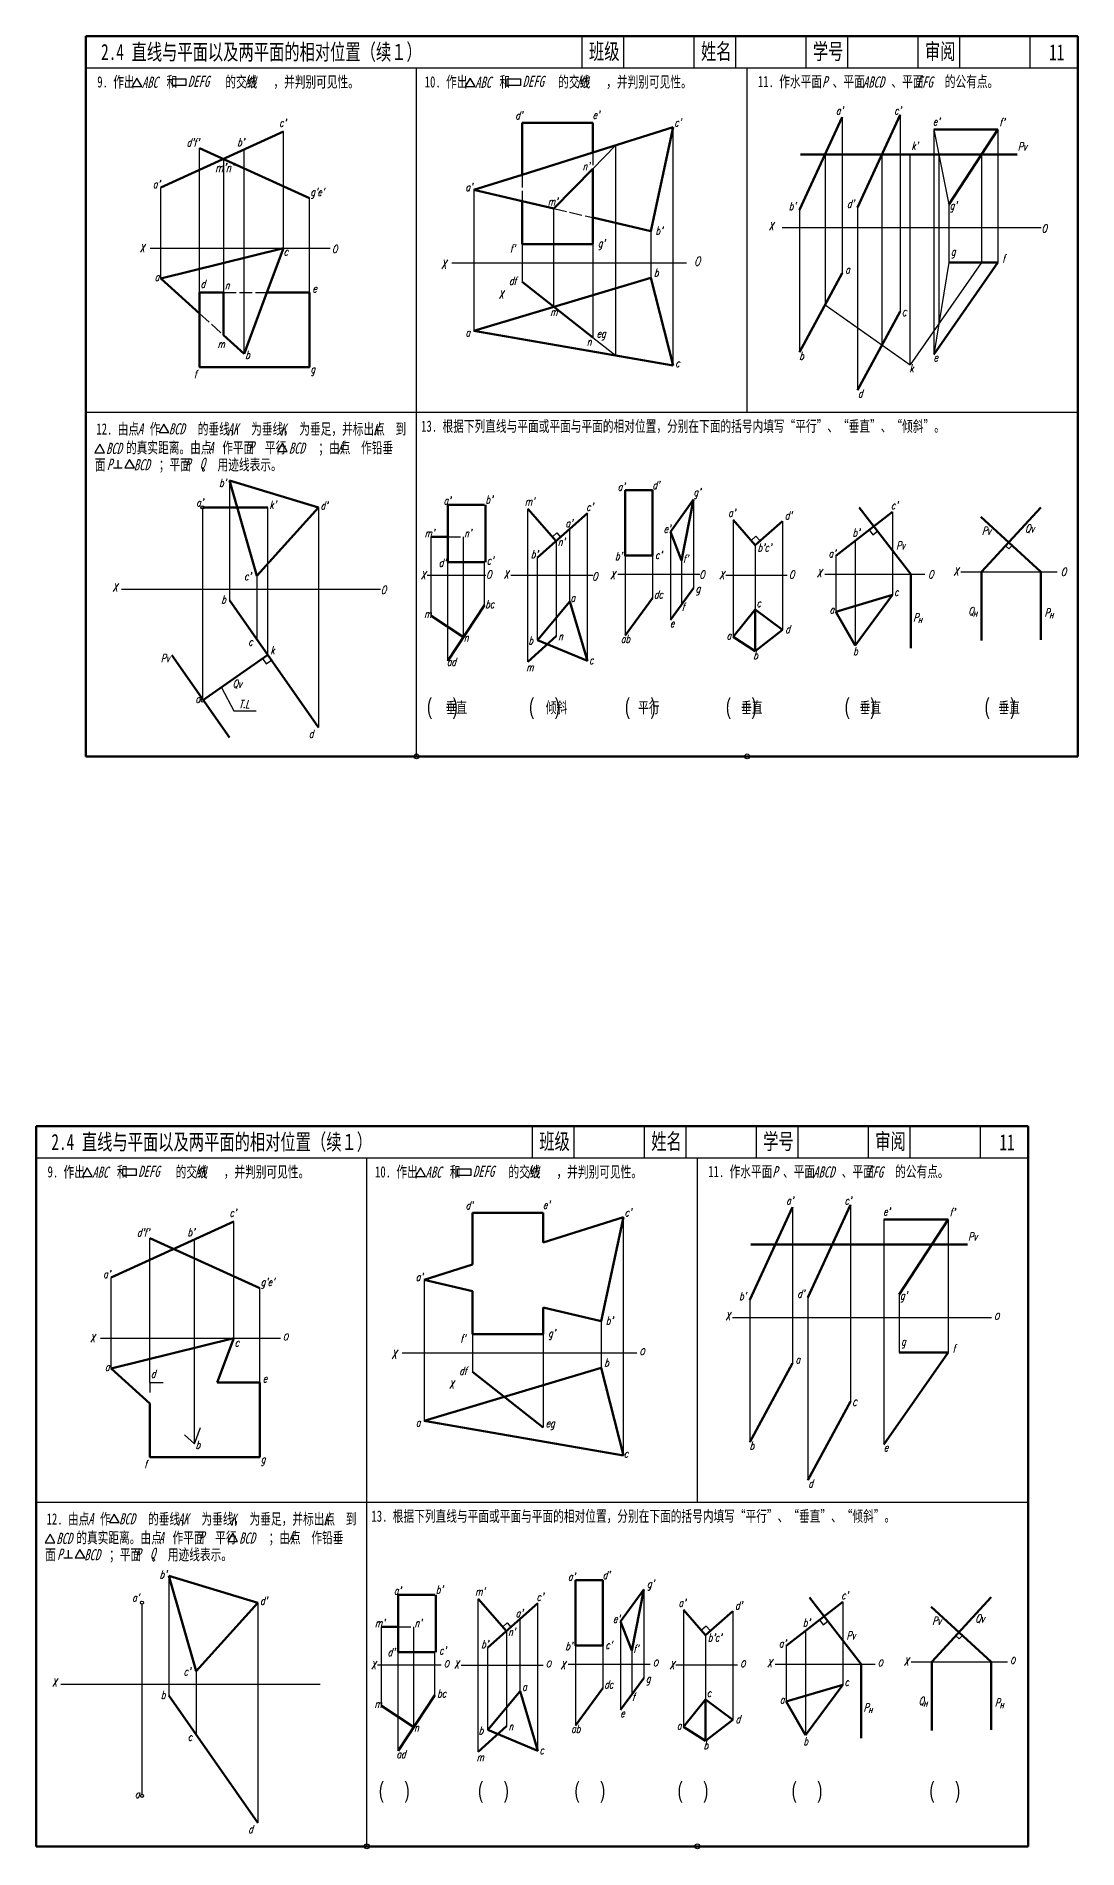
# Model space of a CAD drawing. Header units: millimetres. Extents: x -1022 to 1047, y 2161 to 2730.
# Drawn here: x 721 to 1047, y 2163 to 2730 of the extents above; entities that cross this region are included whole.
import ezdxf

# ---------------------------------------------------------------- set-up
doc = ezdxf.new("R2010")
doc.units = ezdxf.units.MM
doc.header["$PDMODE"] = 33
doc.header["$PDSIZE"] = 1.5
doc.linetypes.add('myHIDDEN', pattern=[5, 4, -1])
for name, color, linetype, lineweight in [('文字', 7, 'Continuous', 25), ('标注', 7, 'Continuous', 25), ('标题文字', 7, 'Continuous', 25), ('答案作图线1', 5, 'Continuous', 25), ('答案文字', 1, 'Continuous', 25), ('答案标注', 1, 'Continuous', 25), ('答案粗实线', 1, 'Continuous', 50), ('答案细实线', 1, 'Continuous', 25), ('答案虚线', 1, 'myHIDDEN', 25), ('粗实线', 7, 'Continuous', 50), ('细实线', 7, 'Continuous', 25), ('虚线', 7, 'myHIDDEN', 25)]:
    doc.layers.add(name, color=color, linetype=linetype, lineweight=lineweight)
doc.styles.add('style1', font='txt.shx', dxfattribs={"width": 0.7, "oblique": 15})
doc.styles.add('SZ', font='txt.shx', dxfattribs={"width": 0.7, "oblique": 15})
doc.styles.add('图中汉字1-5号', font='', dxfattribs={"width": 0.7, "height": 5})
doc.styles.add('字母标注-2.5号', font='txt.shx', dxfattribs={"width": 0.7, "oblique": 15, "height": 2.5})
doc.styles.add('标题字母', font='SIMFANG.TTF', dxfattribs={"width": 0.7, "oblique": 15, "height": 3.5})
doc.styles.add('标题汉字1-5号', font='SimSun.ttf', dxfattribs={"width": 0.7, "height": 5})
doc.styles.add('标题汉字2-3.5号', font='SimSun.ttf', dxfattribs={"width": 0.7, "height": 3.5})
doc.styles.get('图中汉字1-5号').set_extended_font_data('FZFangSong-Z02')

msp = doc.modelspace()

# ---------------------------------------------------------------- linework, layer by layer
for p, q in [((840.32, 2504.66), (840.32, 2719.66)), ((943.65, 2612.16), (943.65, 2719.66)), ((736.99, 2612.16), (840.32, 2612.16)), ((824.79, 2164.11), (824.79, 2379.11)), ((928.12, 2271.61), (928.12, 2379.11)), ((721.46, 2271.61), (824.79, 2271.61))]:
    msp.add_line(p, q)
for p in [(840.32, 2504.66), (943.65, 2504.66), (824.79, 2164.11), (928.12, 2164.11)]:
    msp.add_point(p)
at = {"layer": '答案作图线1'}
for p, q in [((792.17, 2535.22), (793.32, 2533.58)), ((793.32, 2533.58), (794.96, 2534.73))]:
    msp.add_line(p, q, dxfattribs=at)
at = {"layer": '答案粗实线'}
for p, q in [((873.34, 2686.41), (895.42, 2693.37)), ((883.25, 2675.82), (895.42, 2688.28)), ((895.42, 2688.28), (895.42, 2672.98)), ((873.34, 2678.13), (883.25, 2675.82)), ((772.52, 2649.56), (779.95, 2649.56)), ((772.52, 2649.56), (772.52, 2643.03)), ((779.95, 2649.56), (779.95, 2636.3)), ((786.45, 2630.43), (793.57, 2649.56)), ((779.95, 2636.3), (786.45, 2630.43)), ((773.42, 2582.44), (793.81, 2582.44)), ((763.87, 2536.25), (781.86, 2510.55)), ((773.42, 2522.1), (793.81, 2536.37))]:
    msp.add_line(p, q, dxfattribs=at)
at = {"layer": '答案细实线'}
for p, q in [((895.42, 2688.28), (902.61, 2695.63)), ((902.61, 2629.89), (902.61, 2695.63)), ((1001.95, 2700.54), (1006.73, 2677.11)), ((779.95, 2691.32), (779.95, 2649.56)), ((967.99, 2692.75), (967.99, 2645.71)), ((985.79, 2692.75), (985.79, 2633.17)), ((994.57, 2626.99), (994.57, 2692.75)), ((1003.54, 2692.75), (1003.54, 2639.8)), ((1016.94, 2692.75), (1016.94, 2658.95)), ((883.25, 2645.13), (883.25, 2675.82)), ((1016.94, 2658.95), (994.57, 2626.99)), ((1006.73, 2658.95), (1001.95, 2630.26)), ((967.99, 2645.71), (994.57, 2626.99)), ((895.47, 2635.51), (902.61, 2629.89)), ((793.81, 2536.37), (793.81, 2582.44)), ((779.32, 2526.23), (783.21, 2518.92)), ((783.21, 2518.92), (790.16, 2518.92))]:
    msp.add_line(p, q, dxfattribs=at)
at = {"layer": '答案虚线'}
for p, q in [((895.42, 2693.37), (895.42, 2688.28)), ((873.34, 2686.41), (873.34, 2678.13)), ((883.25, 2675.82), (895.42, 2672.98)), ((779.95, 2649.56), (793.57, 2649.56)), ((772.52, 2643.03), (779.95, 2636.3))]:
    msp.add_line(p, q, dxfattribs=at)
at = {"layer": '粗实线'}
for p, q in [((736.99, 2729.66), (736.99, 2504.66)), ((1046.99, 2729.66), (736.99, 2729.66)), ((1046.99, 2504.66), (1046.99, 2729.66)), ((873.34, 2686.41), (873.34, 2702.65)), ((873.34, 2702.65), (895.42, 2702.65)), ((895.42, 2702.65), (895.42, 2693.37)), ((973.37, 2704.36), (959.98, 2675.44)), ((991.5, 2705.08), (978.11, 2676.16)), ((760.45, 2682.43), (798.73, 2699.88)), ((895.42, 2693.37), (920.51, 2701.26)), ((920.51, 2701.26), (913.52, 2668.76)), ((1001.95, 2700.54), (1022.03, 2700.54)), ((1022.03, 2700.54), (1006.73, 2677.11)), ((772.52, 2694.7), (806.84, 2679.1)), ((960.34, 2692.75), (1028.03, 2692.75)), ((858.23, 2681.65), (873.34, 2686.41)), ((858.23, 2681.65), (873.34, 2678.13)), ((873.34, 2664.71), (873.34, 2678.13)), ((895.42, 2672.98), (913.52, 2668.76)), ((895.42, 2672.98), (895.42, 2664.71)), ((798.73, 2663.42), (760.45, 2653.93)), ((793.57, 2649.56), (798.73, 2663.42)), ((895.42, 2664.71), (873.34, 2664.71)), ((1022.03, 2658.95), (1001.95, 2630.26)), ((1006.73, 2658.95), (1022.03, 2658.95)), ((760.45, 2653.93), (772.52, 2643.03)), ((858.23, 2637.63), (913.52, 2654.21)), ((873.34, 2652.93), (895.47, 2635.51)), ((913.52, 2654.21), (920.51, 2626.77)), ((959.98, 2630.98), (973.37, 2655.6)), ((978.11, 2619.05), (991.5, 2643.67)), ((920.51, 2626.77), (858.23, 2637.63)), ((781.86, 2590.85), (809.67, 2582.44)), ((790.39, 2561.1), (781.86, 2590.85)), ((809.67, 2582.44), (790.39, 2561.1)), ((850.07, 2583.21), (861.54, 2583.21)), ((850.07, 2565.3), (850.07, 2583.21)), ((861.89, 2583.21), (861.89, 2565.3)), ((926.88, 2584.95), (919.65, 2574.87)), ((923.16, 2565.89), (926.88, 2584.95)), ((978.69, 2582.42), (994.85, 2561.59)), ((1035.4, 2582.47), (1016.87, 2562.35)), ((875.08, 2582.01), (883.97, 2571.94)), ((878.11, 2566.77), (893.78, 2580.61)), ((939.24, 2578.59), (946.19, 2570.66)), ((954.73, 2578.13), (946.19, 2570.66)), ((971.4, 2567.36), (989.04, 2581.04)), ((1016.74, 2579.55), (1035.4, 2562.35)), ((844.85, 2573.3), (850.07, 2573.3)), ((919.65, 2574.87), (923.16, 2565.89)), ((850.07, 2565.3), (861.54, 2565.3)), ((994.85, 2561.59), (994.85, 2538.5)), ((1016.87, 2562.35), (1016.87, 2540.83)), ((1035.4, 2562.35), (1035.4, 2541.11)), ((905.49, 2542.46), (914.04, 2554.06)), ((919.65, 2547.35), (926.88, 2557.17)), ((971.4, 2549.87), (989.04, 2555.13)), ((977.43, 2539.35), (989.04, 2555.13)), ((781.86, 2553.45), (809.67, 2513.71)), ((844.85, 2548.62), (854.96, 2541.94)), ((861.54, 2551.92), (850.07, 2534.54)), ((878.11, 2541.02), (888.22, 2553.1)), ((888.22, 2553.1), (893.78, 2534.48)), ((939.24, 2542.02), (946.19, 2550.55)), ((946.19, 2550.55), (954.73, 2544.23)), ((946.19, 2550.55), (946.19, 2537.58)), ((971.4, 2549.87), (977.43, 2539.35)), ((946.19, 2537.58), (954.73, 2544.23)), ((875.08, 2534.17), (883.97, 2542.18)), ((893.78, 2534.48), (878.11, 2541.02)), ((939.24, 2542.02), (946.19, 2537.58)), ((736.99, 2504.66), (1046.99, 2504.66)), ((721.46, 2389.11), (721.46, 2164.11)), ((1031.46, 2389.11), (721.46, 2389.11)), ((1031.46, 2164.11), (1031.46, 2389.11)), ((857.81, 2345.86), (857.81, 2362.09)), ((857.81, 2362.09), (879.89, 2362.09)), ((879.89, 2362.09), (879.89, 2352.81)), ((957.84, 2363.81), (944.45, 2334.88)), ((975.96, 2364.52), (962.58, 2335.6)), ((744.92, 2341.87), (783.19, 2359.33)), ((879.89, 2352.81), (904.97, 2360.71)), ((904.97, 2360.71), (897.99, 2328.21)), ((986.42, 2359.98), (1006.5, 2359.98)), ((1006.5, 2359.98), (991.2, 2336.56)), ((756.99, 2354.15), (791.31, 2338.54)), ((944.8, 2352.19), (1012.5, 2352.19)), ((842.7, 2341.1), (857.81, 2345.86)), ((842.7, 2341.1), (857.81, 2337.58)), ((857.81, 2324.16), (857.81, 2337.58)), ((879.89, 2332.43), (897.99, 2328.21)), ((879.89, 2332.43), (879.89, 2324.16)), ((783.19, 2322.86), (744.92, 2313.38)), ((778.04, 2309.01), (783.19, 2322.86)), ((879.89, 2324.16), (857.81, 2324.16)), ((1006.5, 2318.39), (986.42, 2289.71)), ((991.2, 2318.39), (1006.5, 2318.39)), ((744.92, 2313.38), (756.99, 2302.47)), ((842.7, 2297.08), (897.99, 2313.65)), ((857.81, 2312.37), (879.94, 2294.96)), ((897.99, 2313.65), (904.97, 2286.22)), ((944.45, 2290.43), (957.84, 2315.05)), ((962.58, 2278.5), (975.96, 2303.12)), ((904.97, 2286.22), (842.7, 2297.08)), ((762.95, 2248.63), (790.76, 2240.23)), ((771.48, 2218.89), (762.95, 2248.63)), ((834.54, 2242.65), (846.01, 2242.65)), ((834.54, 2224.75), (834.54, 2242.65)), ((846.36, 2242.65), (846.36, 2224.75)), ((911.35, 2244.39), (904.12, 2234.31)), ((907.63, 2225.33), (911.35, 2244.39)), ((790.76, 2240.23), (771.48, 2218.89)), ((859.55, 2241.45), (868.44, 2231.39)), ((862.58, 2226.21), (878.24, 2240.05)), ((923.71, 2238.03), (930.66, 2230.1)), ((939.19, 2237.57), (930.66, 2230.1)), ((955.87, 2226.8), (973.51, 2240.48)), ((963.16, 2241.86), (979.31, 2221.03)), ((1001.2, 2238.99), (1019.87, 2221.8)), ((1019.87, 2241.92), (1001.34, 2221.8)), ((829.32, 2232.74), (834.54, 2232.74)), ((904.12, 2234.31), (907.63, 2225.33)), ((834.54, 2224.75), (846.01, 2224.75)), ((979.31, 2221.03), (979.31, 2197.95)), ((1001.34, 2221.8), (1001.34, 2200.27)), ((1019.87, 2221.8), (1019.87, 2200.56)), ((904.12, 2206.8), (911.35, 2216.62)), ((955.87, 2209.32), (973.51, 2214.57)), ((961.89, 2198.8), (973.51, 2214.57)), ((762.95, 2211.23), (790.76, 2171.5)), ((846.01, 2211.36), (834.54, 2193.98)), ((862.58, 2200.47), (872.69, 2212.54)), ((872.69, 2212.54), (878.24, 2193.92)), ((889.96, 2201.9), (898.51, 2213.51)), ((923.71, 2201.46), (930.66, 2209.99)), ((930.66, 2209.99), (939.19, 2203.68)), ((930.66, 2209.99), (930.66, 2197.03)), ((955.87, 2209.32), (961.89, 2198.8)), ((829.32, 2208.06), (839.43, 2201.39)), ((930.66, 2197.03), (939.19, 2203.68)), ((859.55, 2193.62), (868.44, 2201.62)), ((878.24, 2193.92), (862.58, 2200.47)), ((923.71, 2201.46), (930.66, 2197.03)), ((721.46, 2164.11), (1031.46, 2164.11))]:
    msp.add_line(p, q, dxfattribs=at)
for points in [[(793.57, 2649.56), (806.84, 2649.56), (806.84, 2626.27), (772.52, 2626.27), (772.52, 2643.03)], [(778.04, 2309.01), (791.31, 2309.01), (791.31, 2285.71), (756.99, 2285.71), (756.99, 2302.47)]]:
    msp.add_lwpolyline(points, dxfattribs=at)
for points in [[(905.49, 2587.79), (914.04, 2587.79), (914.04, 2567.42), (905.49, 2567.42)], [(889.96, 2247.24), (898.51, 2247.24), (898.51, 2226.87), (889.96, 2226.87)]]:
    msp.add_lwpolyline(points, close=True, dxfattribs=at)
at = {"layer": '细实线'}
for p, q in [((891.99, 2729.66), (891.99, 2719.66)), ((904.99, 2729.66), (904.99, 2719.66)), ((926.99, 2729.66), (926.99, 2719.66)), ((939.99, 2729.66), (939.99, 2719.66)), ((961.99, 2729.66), (961.99, 2719.66)), ((974.99, 2729.66), (974.99, 2719.66)), ((996.99, 2729.66), (996.99, 2719.66)), ((1009.99, 2729.66), (1009.99, 2719.66)), ((1031.99, 2729.66), (1031.99, 2719.66)), ((1046.99, 2719.66), (736.99, 2719.66)), ((973.37, 2704.36), (973.37, 2655.6)), ((991.5, 2705.08), (991.5, 2643.67)), ((798.73, 2663.42), (798.73, 2699.88)), ((920.51, 2626.77), (920.51, 2701.26)), ((1001.95, 2700.54), (1001.95, 2630.26)), ((1022.03, 2700.54), (1022.03, 2658.95)), ((772.52, 2649.56), (772.52, 2694.7)), ((786.45, 2630.43), (786.45, 2694.29)), ((760.45, 2653.93), (760.45, 2682.43)), ((806.84, 2649.56), (806.84, 2679.1)), ((858.23, 2681.65), (858.23, 2637.63)), ((959.98, 2675.44), (959.98, 2630.98)), ((978.11, 2676.16), (978.11, 2619.05)), ((1006.73, 2677.11), (1006.73, 2658.95)), ((913.52, 2668.76), (913.52, 2654.21)), ((954.6, 2669.86), (1035.57, 2669.86)), ((757.11, 2663.42), (813.28, 2663.42)), ((873.34, 2664.71), (873.34, 2652.93)), ((895.47, 2664.71), (895.47, 2635.51)), ((851.37, 2658.82), (924.73, 2658.82)), ((840.32, 2612.16), (1046.99, 2612.16)), ((745.65, 2594.8), (748.29, 2594.8)), ((746.97, 2597.21), (746.97, 2594.8)), ((781.86, 2590.85), (781.86, 2553.45)), ((809.67, 2582.44), (809.67, 2513.71)), ((926.88, 2584.95), (926.88, 2557.17)), ((773.42, 2581.94), (773.42, 2522.6)), ((875.08, 2534.17), (875.08, 2582.01)), ((893.78, 2534.48), (893.78, 2580.61)), ((939.24, 2578.59), (939.24, 2542.02)), ((954.73, 2578.13), (954.73, 2544.23)), ((989.04, 2581.04), (989.04, 2555.13)), ((844.85, 2548.62), (844.85, 2573.3)), ((854.96, 2541.94), (854.96, 2573.3)), ((882.78, 2573.29), (884.13, 2574.48)), ((883.97, 2571.94), (883.97, 2542.18)), ((884.13, 2574.48), (885.32, 2573.14)), ((888.22, 2553.1), (888.22, 2575.7)), ((919.65, 2574.87), (919.65, 2547.35)), ((946.38, 2573.48), (944.87, 2572.16)), ((946.38, 2573.48), (947.69, 2571.97)), ((977.43, 2572.03), (977.43, 2539.35)), ((981.77, 2575.4), (982.92, 2573.92)), ((982.92, 2573.92), (984.4, 2575.07)), ((878.11, 2541.02), (878.11, 2566.77)), ((905.49, 2567.42), (905.49, 2542.46)), ((914.04, 2567.42), (914.04, 2554.06)), ((923.16, 2565.89), (923.16, 2551.87)), ((946.19, 2570.66), (946.19, 2550.55)), ((971.4, 2567.36), (971.4, 2549.87)), ((1024.36, 2570.49), (1025.46, 2569.47)), ((1026.48, 2570.57), (1025.46, 2569.47)), ((790.39, 2561.1), (790.39, 2541.25)), ((843.65, 2561.32), (861.96, 2561.32)), ((850.07, 2534.54), (850.07, 2565.3)), ((861.54, 2551.92), (861.54, 2565.3)), ((869.82, 2561.25), (895.46, 2561.25)), ((903.27, 2561.55), (928.91, 2561.55)), ((936.94, 2561.32), (956.2, 2561.32)), ((967.92, 2561.59), (999.16, 2561.59)), ((1010.49, 2562.35), (1040.56, 2562.35)), ((748.1, 2556.95), (829.06, 2556.95)), ((876.46, 2389.11), (876.46, 2379.11)), ((889.46, 2389.11), (889.46, 2379.11)), ((911.46, 2389.11), (911.46, 2379.11)), ((924.46, 2389.11), (924.46, 2379.11)), ((946.46, 2389.11), (946.46, 2379.11)), ((959.46, 2389.11), (959.46, 2379.11)), ((981.46, 2389.11), (981.46, 2379.11)), ((994.46, 2389.11), (994.46, 2379.11)), ((1016.46, 2389.11), (1016.46, 2379.11)), ((1031.46, 2379.11), (721.46, 2379.11)), ((957.84, 2363.81), (957.84, 2315.05)), ((975.96, 2364.52), (975.96, 2303.12)), ((783.19, 2322.86), (783.19, 2359.33)), ((904.97, 2286.22), (904.97, 2360.71)), ((986.42, 2359.98), (986.42, 2289.71)), ((1006.5, 2359.98), (1006.5, 2318.39)), ((756.99, 2309.01), (756.99, 2354.15)), ((770.92, 2289.87), (770.92, 2353.73)), ((744.92, 2313.38), (744.92, 2341.87)), ((842.7, 2341.1), (842.7, 2297.08)), ((791.31, 2309.01), (791.31, 2338.54)), ((944.45, 2334.88), (944.45, 2290.43)), ((962.58, 2335.6), (962.58, 2278.5)), ((991.2, 2336.56), (991.2, 2318.39)), ((897.99, 2328.21), (897.99, 2313.65)), ((939.07, 2329.3), (1020.04, 2329.3)), ((741.58, 2322.86), (797.75, 2322.86)), ((857.81, 2324.16), (857.81, 2312.37)), ((879.94, 2324.16), (879.94, 2294.96)), ((835.83, 2318.27), (909.19, 2318.27)), ((756.99, 2309.01), (761.09, 2309.01)), ((756.99, 2309.01), (756.99, 2305.89)), ((770.92, 2289.87), (772.84, 2295.01)), ((767.83, 2292.67), (770.92, 2289.87)), ((824.79, 2271.61), (1031.46, 2271.61)), ((730.12, 2254.24), (732.76, 2254.24)), ((731.44, 2256.65), (731.44, 2254.24)), ((762.95, 2248.63), (762.95, 2211.23)), ((911.35, 2244.39), (911.35, 2216.62)), ((754.51, 2239.73), (754.51, 2180.38)), ((790.76, 2240.23), (790.76, 2171.5)), ((859.55, 2193.62), (859.55, 2241.45)), ((878.24, 2193.92), (878.24, 2240.05)), ((923.71, 2238.03), (923.71, 2201.46)), ((939.19, 2237.57), (939.19, 2203.68)), ((973.51, 2240.48), (973.51, 2214.57)), ((829.32, 2208.06), (829.32, 2232.74)), ((839.43, 2201.39), (839.43, 2232.74)), ((867.25, 2232.74), (868.6, 2233.93)), ((868.44, 2231.39), (868.44, 2201.62)), ((868.6, 2233.93), (869.79, 2232.58)), ((872.69, 2212.54), (872.69, 2235.15)), ((904.12, 2234.31), (904.12, 2206.8)), ((930.84, 2232.92), (929.34, 2231.6)), ((930.84, 2232.92), (932.16, 2231.42)), ((961.89, 2231.47), (961.89, 2198.8)), ((966.24, 2234.84), (967.39, 2233.36)), ((967.39, 2233.36), (968.86, 2234.51)), ((862.58, 2200.47), (862.58, 2226.21)), ((889.96, 2226.87), (889.96, 2201.9)), ((898.51, 2226.87), (898.51, 2213.51)), ((930.66, 2230.1), (930.66, 2209.99)), ((955.87, 2226.8), (955.87, 2209.32)), ((1008.83, 2229.93), (1009.93, 2228.91)), ((1010.95, 2230.02), (1009.93, 2228.91)), ((828.12, 2220.77), (848.03, 2220.77)), ((834.54, 2193.98), (834.54, 2224.75)), ((846.01, 2211.36), (846.01, 2224.75)), ((854.29, 2220.69), (879.92, 2220.69)), ((887.74, 2221), (913.38, 2221)), ((907.63, 2225.33), (907.63, 2211.32)), ((921.4, 2220.77), (940.67, 2220.77)), ((952.39, 2221.03), (983.63, 2221.03)), ((994.96, 2221.8), (1025.03, 2221.8)), ((729.19, 2214.74), (810.15, 2214.74)), ((771.48, 2218.89), (771.48, 2199.04))]:
    msp.add_line(p, q, dxfattribs=at)
for points in [[(751.42, 2713.98), (754.46, 2713.98), (752.94, 2716.61)], [(764.06, 2716.35), (768.17, 2716.35), (768.17, 2714.29), (764.06, 2714.29)], [(855.57, 2713.98), (858.61, 2713.98), (857.09, 2716.61)], [(868.67, 2716.35), (872.79, 2716.35), (872.79, 2714.29), (868.67, 2714.29)], [(759.86, 2605.84), (762.9, 2605.84), (761.38, 2608.47)], [(739.79, 2599.54), (742.83, 2599.54), (741.31, 2602.17)], [(796.9, 2599.87), (799.93, 2599.87), (798.41, 2602.5)], [(749.13, 2594.81), (752.16, 2594.81), (750.64, 2597.44)], [(735.89, 2373.43), (738.93, 2373.43), (737.41, 2376.06)], [(748.53, 2375.79), (752.64, 2375.79), (752.64, 2373.73), (748.53, 2373.73)], [(840.04, 2373.43), (843.08, 2373.43), (841.56, 2376.06)], [(853.14, 2375.79), (857.26, 2375.79), (857.26, 2373.73), (853.14, 2373.73)], [(744.33, 2265.29), (747.37, 2265.29), (745.85, 2267.92)], [(724.26, 2258.98), (727.3, 2258.98), (725.78, 2261.61)], [(781.37, 2259.32), (784.4, 2259.32), (782.88, 2261.95)], [(733.59, 2254.26), (736.63, 2254.26), (735.11, 2256.89)]]:
    msp.add_lwpolyline(points, close=True, dxfattribs=at)
for centre in [(773.42, 2582.44), (773.42, 2522.1), (754.51, 2240.23), (754.51, 2179.88)]:
    msp.add_circle(centre, 0.5, dxfattribs=at)
at = {"layer": '虚线'}
for p, q in [((850.07, 2573.3), (854.96, 2573.3)), ((834.54, 2232.74), (839.43, 2232.74))]:
    msp.add_line(p, q, dxfattribs=at)

# ---------------------------------------------------------------- texts
at = {"layer": '文字', "style": 'SZ', "oblique": 15, "width": 0.7}
for s, height, p in [('Pv', 2.5, (1028.27, 2693.92)), ('X', 2.8, (847.95, 2656.98)), ('O', 2.8, (927.08, 2657.96)), ('Pv', 2.5, (1012.74, 2353.37)), ('X', 2.8, (832.42, 2316.43))]:
    msp.add_text(s, height=height, dxfattribs=at).set_placement(p)
at = {"layer": '标注', "oblique": 15, "width": 0.7}
for s, height, style, p in [("a'", 2.5, 'SZ', (971.41, 2705.19)), ("c'", 2.5, 'SZ', (989.61, 2705.19)), ("c'", 2.5, 'SZ', (797.38, 2701.38)), ("d'", 2.5, 'SZ', (871.19, 2703.69)), ("e'", 2.5, 'SZ', (895.35, 2703.86)), ("c'", 2.5, 'SZ', (920.91, 2701.5)), ("e'", 2.5, 'SZ', (1001.7, 2701.73)), ("f'", 2.5, 'SZ', (1022.45, 2701.55)), ("d'f'", 2.5, 'SZ', (768.49, 2695.21)), ("b'", 2.5, 'SZ', (784.28, 2695.35)), ("a'", 2.5, 'SZ', (757.91, 2682.22)), ("g'e'", 2.5, 'SZ', (807.16, 2679.75)), ("a'", 2.5, 'SZ', (855.6, 2681.31)), ("b'", 2.5, 'SZ', (956.67, 2675.36)), ("d'", 2.5, 'SZ', (974.87, 2676.08)), ("g'", 2.5, 'SZ', (1006.98, 2675.54)), ("b'", 2.5, 'SZ', (915.02, 2667.68)), ('X', 2.5, '字母标注-2.5号', (950.38, 2669.12)), ('O', 2.5, '字母标注-2.5号', (1035.67, 2668.31)), ('X', 2.5, 'SZ', (753.81, 2662.22)), ('c', 2.5, 'SZ', (798.78, 2661.14)), ('O', 2.5, 'SZ', (813.9, 2661.95)), ("f'", 2.5, 'SZ', (869.48, 2662.09)), ("g'", 2.5, 'SZ', (897.02, 2663.79)), ('g', 2.5, 'SZ', (1007.35, 2661.17)), ('b', 2.5, 'SZ', (914.54, 2654.55)), ('a', 2.5, 'SZ', (974.32, 2655.53)), ('f', 2.5, 'SZ', (1023.36, 2658.99)), ('a', 2.5, 'SZ', (758.48, 2653.24)), ('d', 2.5, 'SZ', (772.84, 2651.04)), ('e', 2.5, 'SZ', (807.78, 2649.58)), ('df', 2.5, 'SZ', (869.24, 2651.96)), ('X', 2.5, '字母标注-2.5号', (866.02, 2647.75)), ('c', 2.8, 'SZ', (991.97, 2642.25)), ('a', 2.5, 'SZ', (855.64, 2635.86)), ('eg', 2.5, 'SZ', (896.63, 2635.52)), ('b', 2.5, 'SZ', (786.8, 2628.9)), ('c', 2.5, 'SZ', (921.2, 2626.32)), ('b', 2.5, 'SZ', (959.94, 2628.61)), ('e', 2.5, 'SZ', (1001.89, 2628.06)), ('f', 2.5, 'SZ', (770.77, 2622.87)), ('g', 2.5, 'SZ', (807.18, 2624.44)), ('d', 2.5, 'SZ', (978.32, 2616.79)), ("b'", 2.5, 'SZ', (778.62, 2588.93)), ("a'", 2.5, 'SZ', (903.2, 2587.68)), ("d'", 2.5, 'SZ', (914.04, 2588.18)), ("g'", 2.5, 'SZ', (926.89, 2586.01)), ("a'", 2.5, 'SZ', (771.47, 2582.78)), ("d'", 2.5, 'SZ', (810.33, 2581.76)), ("a'", 2.5, 'SZ', (848.78, 2583.36)), ("b'", 2.5, 'SZ', (861.88, 2583.65)), ("m'", 2.5, 'SZ', (874.17, 2583.09)), ("c'", 2.5, 'SZ', (893.36, 2581.35)), ("c'", 2.5, 'SZ', (988.61, 2581.85)), ("a'", 2.5, 'SZ', (886.86, 2576.27)), ("e'", 2.5, 'SZ', (917.55, 2574.51)), ("a'", 2.5, 'SZ', (937.73, 2579.51)), ("d'", 2.5, 'SZ', (955.41, 2578.68)), ('Qv', 2.5, 'SZ', (1030.54, 2574.59)), ("m'", 2.5, 'SZ', (842.87, 2573.2)), ("n'", 2.5, 'SZ', (855.26, 2573.2)), ("n'", 2.5, 'SZ', (884.48, 2570.41)), ("b'c'", 2.5, 'SZ', (946.91, 2568.67)), ("b'", 2.5, 'SZ', (976.6, 2573.34)), ('Pv', 2.5, 'SZ', (990.21, 2569.29)), ('Pv', 2.5, 'SZ', (1017.04, 2573.91)), ("d'", 2.5, 'SZ', (847.27, 2563.93)), ("c'", 2.5, 'SZ', (862.26, 2564.62)), ("b'", 2.5, 'SZ', (876.07, 2566.6)), ("b'", 2.5, 'SZ', (902.37, 2566)), ("c'", 2.5, 'SZ', (914.88, 2566.34)), ("f'", 2.5, 'SZ', (923.55, 2565.17)), ("a'", 2.5, 'SZ', (969.09, 2566.84)), ("c'", 2.5, 'SZ', (786.43, 2559.7)), ('X', 2.5, '字母标注-2.5号', (841.65, 2560.02)), ('O', 2.5, '字母标注-2.5号', (862.09, 2560.21)), ('X', 2.5, '字母标注-2.5号', (867.55, 2560.22)), ('O', 2.5, '字母标注-2.5号', (895.22, 2559.63)), ('X', 2.5, '字母标注-2.5号', (900.84, 2560.02)), ('O', 2.5, '字母标注-2.5号', (928.7, 2560.21)), ('X', 2.5, '字母标注-2.5号', (934.94, 2560.02)), ('O', 2.5, '字母标注-2.5号', (956.75, 2560.21)), ('X', 2.5, '字母标注-2.5号', (965.43, 2560.67)), ('O', 2.5, '字母标注-2.5号', (1000.22, 2560.28)), ('X', 2.5, '字母标注-2.5号', (1008.18, 2561.18)), ('O', 2.5, '字母标注-2.5号', (1041.7, 2561.05)), ('X', 2.5, '字母标注-2.5号', (745.32, 2556.22)), ('b', 2.5, 'SZ', (779.3, 2552.4)), ('O', 2.5, '字母标注-2.5号', (829.16, 2555.41)), ('a', 2.5, 'SZ', (888.44, 2552.97)), ('dc', 2.5, 'SZ', (914.54, 2554)), ('g', 2.5, 'SZ', (927.56, 2555.83)), ('c', 2.5, 'SZ', (989.61, 2554.78)), ('m', 2.5, 'SZ', (842.71, 2547.97)), ('bc', 2.5, 'SZ', (861.8, 2551)), ('f', 2.5, 'SZ', (923.22, 2550.16)), ('c', 2.5, 'SZ', (946.57, 2551.33)), ('a', 2.5, 'SZ', (969.43, 2549.28)), ('P', 2.5, 'SZ', (995.6, 2546.82)), ('Q', 2.5, 'SZ', (1012.8, 2548.82)), ('H', 1.5, 'SZ', (1014.3, 2548.35)), ('P', 2.5, 'SZ', (1036.62, 2548.36)), ('H', 1.5, 'SZ', (1038.12, 2547.89)), ('e', 2.5, 'SZ', (919.55, 2544.99)), ('a', 2.5, 'SZ', (937.23, 2541.16)), ('d', 2.5, 'SZ', (955.58, 2543.16)), ('H', 1.5, 'SZ', (997.1, 2546.35)), ('c', 2.5, 'SZ', (787.73, 2539.25)), ('n', 2.5, 'SZ', (855.1, 2540.54)), ('b', 2.5, 'SZ', (875.28, 2539.65)), ('n', 2.5, 'SZ', (884.64, 2540.92)), ('ab', 2.5, 'SZ', (904.2, 2540.16)), ('b', 2.5, 'SZ', (945.57, 2534.99)), ('b', 2.5, 'SZ', (976.77, 2536.27)), ('ad', 2.5, 'SZ', (849.78, 2532.93)), ('m', 2.5, 'SZ', (874.64, 2531.25)), ('c', 2.5, 'SZ', (894.28, 2533.47)), ('a', 2.5, 'SZ', (771.22, 2521.41)), ('d', 2.5, 'SZ', (806.65, 2510.46)), ("c'", 2.5, 'SZ', (781.85, 2360.82)), ("d'", 2.5, 'SZ', (855.66, 2363.13)), ("e'", 2.5, 'SZ', (879.82, 2363.31)), ("c'", 2.5, 'SZ', (905.37, 2360.95)), ("a'", 2.5, 'SZ', (955.88, 2364.63)), ("c'", 2.5, 'SZ', (974.07, 2364.63)), ("e'", 2.5, 'SZ', (986.17, 2361.18)), ("f'", 2.5, 'SZ', (1006.92, 2360.99)), ("d'f'", 2.5, 'SZ', (752.95, 2354.66)), ("b'", 2.5, 'SZ', (768.75, 2354.79)), ("a'", 2.5, 'SZ', (742.38, 2341.67)), ("g'e'", 2.5, 'SZ', (791.62, 2339.19)), ("a'", 2.5, 'SZ', (840.07, 2340.75)), ("b'", 2.5, 'SZ', (941.14, 2334.8)), ("d'", 2.5, 'SZ', (959.33, 2335.53)), ("g'", 2.5, 'SZ', (991.45, 2334.98)), ("b'", 2.5, 'SZ', (899.49, 2327.13)), ('X', 2.5, 'SZ', (936.85, 2328.56)), ('o', 3, 'style1', (1020.81, 2328.67)), ('X', 2.5, 'SZ', (738.28, 2321.66)), ('c', 2.5, 'SZ', (783.49, 2320.27)), ('o', 3, 'style1', (798.52, 2322.23)), ("f'", 2.5, 'SZ', (853.95, 2321.53)), ("g'", 2.5, 'SZ', (881.49, 2323.24)), ('g', 2.5, 'SZ', (991.81, 2320.61)), ('b', 2.5, 'SZ', (899, 2313.99)), ('o', 3, 'style1', (909.96, 2317.63)), ('a', 2.5, 'SZ', (958.79, 2314.97)), ('f', 2.5, 'SZ', (1007.83, 2318.43)), ('a', 2.5, 'SZ', (742.95, 2312.68)), ('d', 2.5, 'SZ', (757.31, 2310.48)), ('e', 2.5, 'SZ', (792.25, 2309.03)), ('df', 2.5, 'SZ', (853.71, 2311.4)), ('X', 2.5, '字母标注-2.5号', (850.49, 2307.2)), ('c', 2.8, 'SZ', (976.44, 2301.7)), ('a', 2.5, 'SZ', (840.11, 2295.3)), ('eg', 2.5, 'SZ', (880.68, 2295.05)), ('b', 2.5, 'SZ', (771.27, 2288.35)), ('b', 2.5, 'SZ', (944.41, 2288.05)), ('e', 2.5, 'SZ', (986.35, 2287.51)), ('f', 2.5, 'SZ', (755.24, 2282.31)), ('g', 2.5, 'SZ', (791.65, 2283.88)), ('c', 2.5, 'SZ', (905.09, 2285.58)), ('d', 2.5, 'SZ', (962.79, 2276.23)), ("b'", 2.5, 'SZ', (760.03, 2247.84)), ("a'", 2.5, 'SZ', (887.67, 2247.13)), ("d'", 2.5, 'SZ', (898.51, 2247.63)), ("a'", 2.5, 'SZ', (751.43, 2240.56)), ("a'", 2.5, 'SZ', (833.25, 2242.8)), ("b'", 2.5, 'SZ', (846.34, 2243.09)), ("m'", 2.5, 'SZ', (858.64, 2242.53)), ("c'", 2.5, 'SZ', (877.83, 2240.79)), ("g'", 2.5, 'SZ', (912.35, 2244.92)), ("c'", 2.5, 'SZ', (973.08, 2241.29)), ("d'", 2.5, 'SZ', (791.42, 2239.54)), ("a'", 2.5, 'SZ', (871.32, 2235.72)), ("a'", 2.5, 'SZ', (922.2, 2238.96)), ("d'", 2.5, 'SZ', (939.88, 2238.12)), ("m'", 2.5, 'SZ', (827.34, 2232.64)), ("n'", 2.5, 'SZ', (839.73, 2232.64)), ("n'", 2.5, 'SZ', (868.94, 2229.85)), ("e'", 2.5, 'SZ', (901.74, 2233.95)), ("b'", 2.5, 'SZ', (961.07, 2232.79)), ('Pv', 2.5, 'SZ', (1001.51, 2233.35)), ('Qv', 2.5, 'SZ', (1015.01, 2234.03)), ("d'", 2.5, 'SZ', (831.29, 2223.49)), ("c'", 2.5, 'SZ', (847.4, 2224.06)), ("b'", 2.5, 'SZ', (860.54, 2226.05)), ("b'", 2.5, 'SZ', (886.83, 2225.45)), ("c'", 2.5, 'SZ', (899.35, 2225.78)), ("f'", 2.5, 'SZ', (908.02, 2224.61)), ("b'c'", 2.5, 'SZ', (931.37, 2228.12)), ("a'", 2.5, 'SZ', (953.56, 2226.28)), ('Pv', 2.5, 'SZ', (974.68, 2228.74)), ("c'", 2.5, 'SZ', (767.52, 2217.49)), ('X', 2.5, '字母标注-2.5号', (826.12, 2219.47)), ('o', 3, 'style1', (848.8, 2220.13)), ('X', 2.5, '字母标注-2.5号', (852.02, 2219.66)), ('o', 3, 'style1', (880.69, 2220.06)), ('X', 2.5, '字母标注-2.5号', (885.31, 2219.47)), ('o', 3, 'style1', (914.15, 2220.36)), ('X', 2.5, '字母标注-2.5号', (919.41, 2219.47)), ('o', 3, 'style1', (941.44, 2220.13)), ('X', 2.5, '字母标注-2.5号', (949.9, 2220.11)), ('o', 3, 'style1', (984.4, 2220.4)), ('X', 2.5, '字母标注-2.5号', (992.64, 2220.62)), ('o', 3, 'style1', (1025.8, 2221.17)), ('X', 2.5, '字母标注-2.5号', (726.41, 2214)), ('a', 2.5, 'SZ', (873.33, 2212.69)), ('dc', 2.5, 'SZ', (899.01, 2213.44)), ('g', 2.5, 'SZ', (912.02, 2215.28)), ('c', 2.5, 'SZ', (974.08, 2214.22)), ('b', 2.5, 'SZ', (760.39, 2210.18)), ('m', 2.5, 'SZ', (827.18, 2207.41)), ('bc', 2.5, 'SZ', (846.78, 2210.65)), ('f', 2.5, 'SZ', (907.69, 2209.61)), ('c', 2.5, 'SZ', (931.04, 2210.77)), ('a', 2.5, 'SZ', (953.89, 2208.72)), ('P', 2.5, 'SZ', (980.07, 2206.26)), ('Q', 2.5, 'SZ', (997.27, 2208.27)), ('H', 1.5, 'SZ', (998.77, 2207.8)), ('P', 2.5, 'SZ', (1021.09, 2207.8)), ('H', 1.5, 'SZ', (1022.59, 2207.33)), ('e', 2.5, 'SZ', (904.02, 2204.44)), ('d', 2.5, 'SZ', (940.05, 2202.6)), ('H', 1.5, 'SZ', (981.57, 2205.79)), ('c', 2.5, 'SZ', (768.82, 2197.03)), ('n', 2.5, 'SZ', (839.57, 2199.98)), ('b', 2.5, 'SZ', (859.75, 2199.09)), ('n', 2.5, 'SZ', (869.1, 2200.36)), ('ab', 2.5, 'SZ', (888.67, 2199.6)), ('a', 2.5, 'SZ', (921.7, 2200.6)), ('b', 2.5, 'SZ', (961.23, 2195.71)), ('ad', 2.5, 'SZ', (834.04, 2191.65)), ('m', 2.5, 'SZ', (859.11, 2190.69)), ('c', 2.5, 'SZ', (878.75, 2192.91)), ('b', 2.5, 'SZ', (930.04, 2194.43)), ('a', 2.5, 'SZ', (752.32, 2179.2)), ('d', 2.5, 'SZ', (787.74, 2168.25))]:
    msp.add_text(s, height=height, dxfattribs=dict(at, style=style)).set_placement(p)
at = {"layer": '标题文字', "width": 0.7}
for s, height, style, p in [('2.4 直线与平面以及两平面的相对位置（续１）', 5, '标题汉字1-5号', (741.72, 2722.26)), ('班级', 5, '标题汉字1-5号', (894.21, 2722.43)), ('姓名', 5, '标题汉字1-5号', (929.21, 2722.43)), ('学号', 5, '标题汉字1-5号', (964.21, 2722.43)), ('审阅', 5, '标题汉字1-5号', (999.21, 2722.43)), ('11', 5, '标题汉字1-5号', (1038.04, 2722.16)), ('9. 作出      和         的交线   ，并判别可见性。', 3.5, '标题汉字2-3.5号', (740.52, 2713.67)), ('10. 作出      和         的交线   ，并判别可见性。', 3.5, '标题汉字2-3.5号', (842.88, 2713.67)), ('11. 作水平面  、平面     、平面    的公有点。', 3.5, '标题汉字2-3.5号', (947.02, 2713.77)), ('12. 由点  作       的垂线，  为垂线， 为垂足，并标出点  到 ', 3.5, '标题汉字2-3.5号', (740.25, 2605.22)), ('13. 根据下列直线与平面或平面与平面的相对位置，分别在下面的括号内填写“平行”、“垂直”、“倾斜”。', 3.5, '标题汉字2-3.5号', (841.76, 2606.09)), ('      的真实距离。由点  作平面  平行      ；由点  作铅垂', 3.5, '标题汉字2-3.5号', (739.51, 2599.37)), ('面          ；平面  、 用迹线表示。', 3.5, '标题汉字2-3.5号', (739.76, 2594.05)), ('2.4 直线与平面以及两平面的相对位置（续１）', 5, '标题汉字1-5号', (726.19, 2381.7)), ('班级', 5, '标题汉字1-5号', (878.68, 2381.87)), ('姓名', 5, '标题汉字1-5号', (913.68, 2381.87)), ('学号', 5, '标题汉字1-5号', (948.68, 2381.87)), ('审阅', 5, '标题汉字1-5号', (983.68, 2381.87)), ('11', 5, '标题汉字1-5号', (1022.51, 2381.6)), ('9. 作出      和         的交线   ，并判别可见性。', 3.5, '标题汉字2-3.5号', (724.99, 2373.11)), ('10. 作出      和         的交线   ，并判别可见性。', 3.5, '标题汉字2-3.5号', (827.35, 2373.11)), ('11. 作水平面  、平面     、平面    的公有点。', 3.5, '标题汉字2-3.5号', (931.49, 2373.21)), ('12. 由点  作       的垂线，  为垂线， 为垂足，并标出点  到 ', 3.5, '标题汉字2-3.5号', (724.71, 2264.66)), ('13. 根据下列直线与平面或平面与平面的相对位置，分别在下面的括号内填写“平行”、“垂直”、“倾斜”。', 3.5, '标题汉字2-3.5号', (826.23, 2265.54)), ('      的真实距离。由点  作平面  平行      ；由点  作铅垂', 3.5, '标题汉字2-3.5号', (723.98, 2258.81)), ('面          ；平面  、 用迹线表示。', 3.5, '标题汉字2-3.5号', (724.22, 2253.5))]:
    msp.add_text(s, height=height, dxfattribs=dict(at, style=style)).set_placement(p)
at = {"layer": '答案文字', "style": '标题汉字2-3.5号', "width": 0.7}
for s, p in [('垂直', (849.41, 2518.18)), ('倾斜', (880.74, 2518.18)), ('平行', (909.61, 2518.18)), ('垂直', (941.76, 2518.18)), ('垂直', (978.82, 2518.18)), ('垂直', (1022.23, 2518.18))]:
    msp.add_text(s, height=3.5, dxfattribs=at).set_placement(p)
at = {"layer": '答案标注', "style": 'SZ', "oblique": 15, "width": 0.7}
for s, height, p in [("k'", 2.5, (995, 2694.2)), ("m'n'", 2.8, (777.35, 2687.24)), ("n'", 2.5, (892.23, 2687.85)), ("m'", 2.5, (881.37, 2676.8)), ('n', 2.5, (780.46, 2650.69)), ('m', 2.5, (882.13, 2642.33)), ('m', 2.5, (778.15, 2632.27)), ('n', 2.5, (893.56, 2633)), ('k', 2.5, (994.4, 2624.69)), ("k'", 2.5, (794.36, 2582.04)), ('k', 2.5, (794.65, 2536.6)), ('Pv', 2.5, (760.4, 2534.09)), ('Qv', 2.5, (782.84, 2526.12)), ('T.L', 2.5, (784.83, 2519.77))]:
    msp.add_text(s, height=height, dxfattribs=at).set_placement(p)
at = {"layer": '粗实线', "style": '图中汉字1-5号', "width": 0.7}
for p in [(843.59, 2517.87), (875.5, 2517.87), (905.45, 2517.87), (937.01, 2517.87), (974.13, 2517.87), (1017.88, 2517.87), (828.54, 2179.24), (859.55, 2179.24), (889.69, 2179.24), (921.91, 2179.24), (957.56, 2179.24), (1000.63, 2179.24)]:
    msp.add_text('(     )', height=5, dxfattribs=at).set_placement(p)
at = {"layer": '细实线', "style": '标题字母', "oblique": 15, "width": 0.7}
for s, p in [('ABC', (754.47, 2713.54)), ('DEFG  ', (768.85, 2713.83)), ('MN', (786.62, 2713.61)), ('ABC', (858.61, 2713.54)), ('DEFG  ', (873.46, 2713.83)), ('MN', (890.55, 2713.61)), ('P', (967.05, 2713.69)), ('ABCD  ', (979.81, 2713.61)), ('EFG', (996.64, 2713.61)), ('A', (753.2, 2605.27)), ('BCD', (762.87, 2605.24)), ('AK', (781.25, 2605.22)), ('K', (797.78, 2605.15)), ('K', (826.8, 2605.06)), ('BCD', (743.24, 2599.14)), ('A', (775.19, 2599.34)), ('P', (787.84, 2599.62)), ('BCD', (800.38, 2599.23)), ('A', (815.81, 2599.71)), ('P', (743.55, 2594.19)), ('BCD', (751.96, 2594.03)), ('P', (767.96, 2594.28)), ('Q', (772.56, 2594.47)), ('ABC', (738.93, 2372.99)), ('DEFG  ', (753.32, 2373.27)), ('MN', (771.09, 2373.06)), ('ABC', (843.08, 2372.99)), ('DEFG  ', (857.93, 2373.27)), ('MN', (875.02, 2373.06)), ('P', (951.52, 2373.14)), ('ABCD  ', (964.28, 2373.06)), ('EFG', (981.11, 2373.06)), ('A', (737.67, 2264.71)), ('BCD', (747.34, 2264.69)), ('AK', (765.72, 2264.67)), ('K', (782.25, 2264.6)), ('K', (811.27, 2264.51)), ('BCD', (727.71, 2258.58)), ('A', (759.66, 2258.79)), ('P', (772.31, 2259.06)), ('BCD', (784.84, 2258.67)), ('A', (800.28, 2259.15)), ('P', (728.01, 2253.64)), ('BCD', (736.43, 2253.48)), ('P', (752.43, 2253.73)), ('Q', (757.03, 2253.91))]:
    msp.add_text(s, height=3.5, dxfattribs=at).set_placement(p)

doc.saveas('drawing.dxf')
